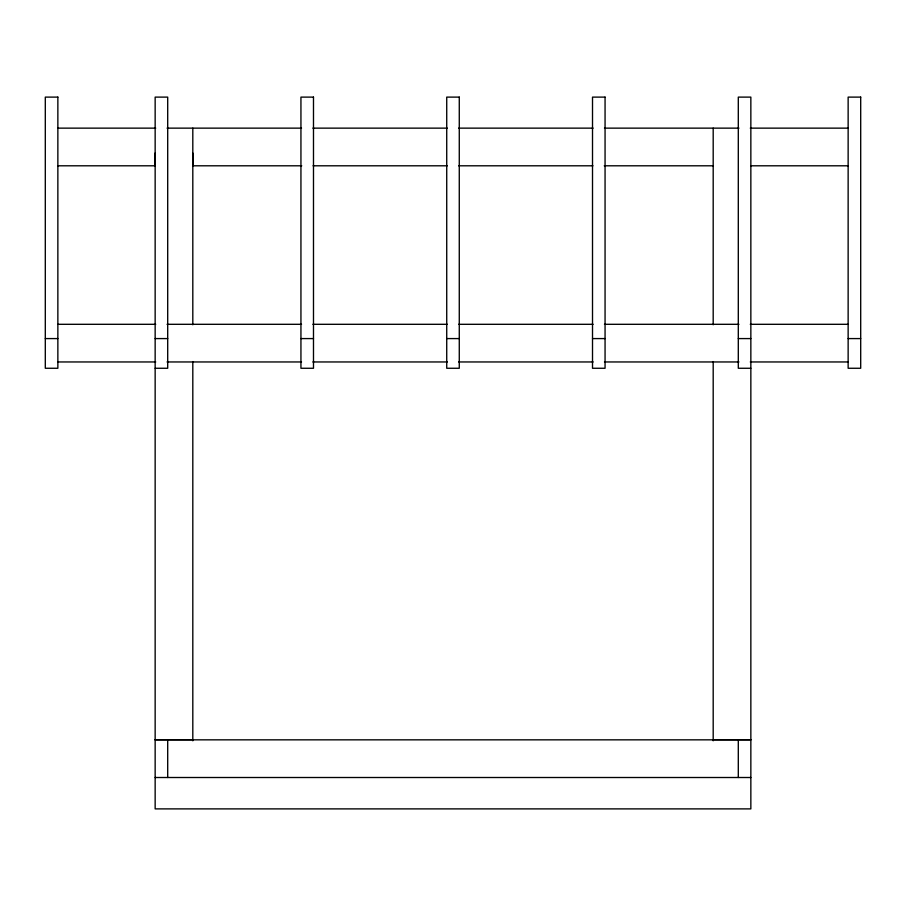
<?xml version="1.0" encoding="UTF-8"?>
<svg xmlns="http://www.w3.org/2000/svg" width="906" height="906" viewBox="0 0 906 906"><rect width="100%" height="100%" fill="white"/><g stroke="black" fill="none" stroke-linecap="round" stroke-linejoin="round"><path stroke-width="1.36" d="M58.041 128.142L155.719 128.142M167.044 128.142L301.528 128.142M312.853 128.142L447.338 128.142M458.663 128.142L593.147 128.142M604.472 128.142L738.956 128.142M750.281 128.142L847.959 128.142M57.961 165.798L155.073 165.798L155.073 153.091M301.743 165.798L192.887 165.798L192.887 153.091M313.046 165.798L447.349 165.798M458.651 165.798L592.954 165.798M604.257 165.798L713.113 165.798M750.927 165.798L848.039 165.798M58.041 324.303L155.719 324.303M167.044 324.303L301.528 324.303M312.853 324.303L447.338 324.303M458.663 324.303L593.147 324.303M604.472 324.303L738.956 324.303M750.281 324.303L847.959 324.303M45.3 338.584L57.859 338.584M155.153 338.584L167.701 338.584M300.939 338.584L313.487 338.584M446.726 338.584L459.274 338.584M592.513 338.584L605.061 338.584M738.299 338.584L750.848 338.584M848.141 338.584L860.7 338.584M58.041 361.958L155.719 361.958M167.044 361.958L301.528 361.958M312.853 361.958L447.338 361.958M458.663 361.958L593.147 361.958M604.472 361.958L738.956 361.958M750.281 361.958L847.959 361.958M155.153 368.266L167.701 368.266L167.701 97.112L155.153 97.112L155.153 808.888L750.848 808.888L750.848 97.112L738.299 97.112L738.299 368.266L750.848 368.266M155.153 739.692L192.808 739.692M713.192 739.692L750.848 739.692M155.153 739.84L750.848 739.84M155.153 777.507L750.848 777.507M738.299 739.84L738.299 777.507M713.192 128.142L713.192 324.79M713.192 361.573L713.192 740.802M192.808 128.142L192.808 324.79M192.808 361.573L192.808 740.802M167.701 739.84L167.701 777.507M57.859 97.112L45.3 97.112L45.3 368.266L57.859 368.266L57.859 97.112M313.487 97.112L300.939 97.112L300.939 368.266L313.487 368.266L313.487 97.112M459.274 97.112L446.726 97.112L446.726 368.266L459.274 368.266L459.274 97.112M605.061 97.112L592.513 97.112L592.513 368.266L605.061 368.266L605.061 97.112M860.7 97.112L848.141 97.112L848.141 368.266L860.7 368.266L860.7 97.112"/></g></svg>
